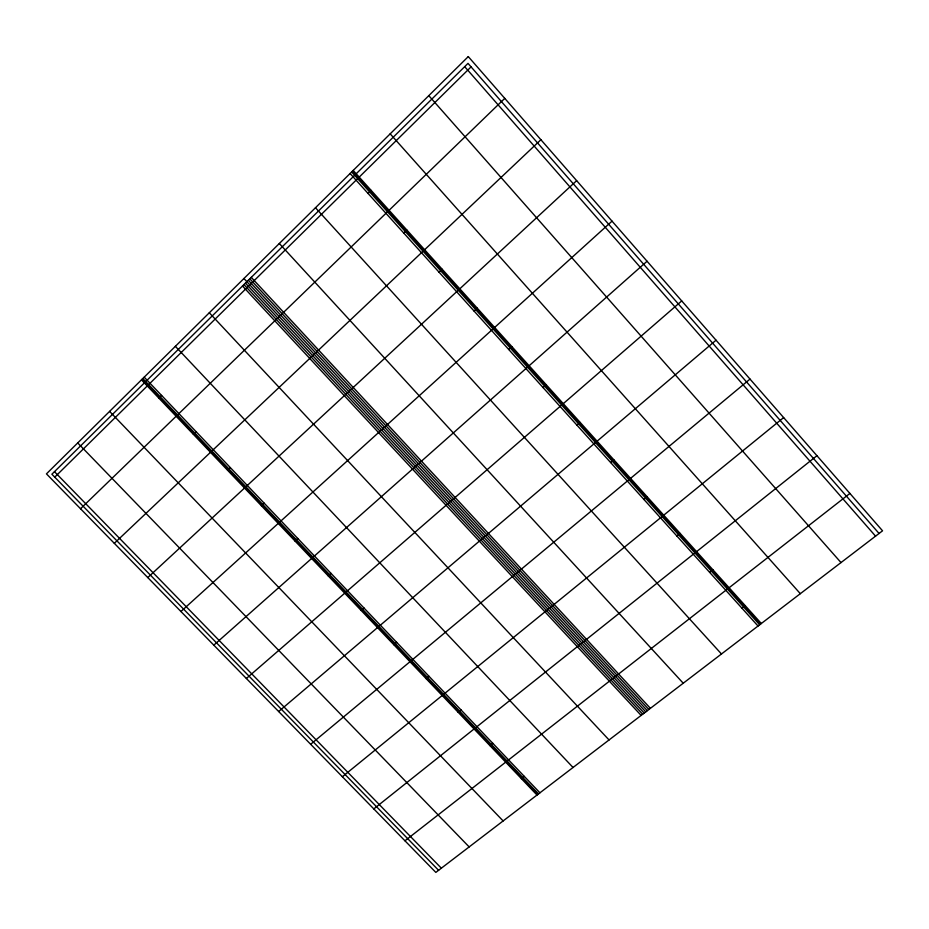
<?xml version="1.0" encoding="UTF-8"?>
<svg xmlns="http://www.w3.org/2000/svg" width="929" height="929" viewBox="0 0 929 929"><rect width="100%" height="100%" fill="white"/><g stroke="black" fill="none" stroke-linecap="round" stroke-linejoin="round"><path stroke-width="1.39" d="M54.741 477.146L471.061 66.876M158.836 398.111L161.588 395.429M368.07 193.464L371.194 190.41M80.533 508.744L504.772 98.381M193.36 434.342L196.124 431.695M403.767 233.063L406.902 230.055M114.313 543.314L540.899 139.733M227.547 470.225L230.322 467.624M439.103 272.255L442.262 269.305M147.781 577.571L576.654 180.656M261.409 505.771L264.208 503.204M474.092 311.076L477.262 308.173M180.946 611.514L612.037 221.148M294.969 540.992L297.779 538.472M508.744 349.501L511.925 346.645M213.809 645.156L647.06 261.246M328.216 575.875L331.038 573.402M543.047 387.556L546.24 384.745M246.382 678.495L681.723 300.926M361.149 610.446L363.994 608.007M577.002 425.227L580.219 422.474M278.665 711.533L716.038 340.2M393.78 644.703L396.637 642.311M610.643 462.537L613.872 459.832M310.658 744.28L750.005 379.09M426.121 678.646L428.989 676.289M643.948 499.488L647.188 496.818M342.371 776.737L783.646 417.585M458.16 712.276L461.051 709.953M676.939 536.079L680.191 533.455M373.806 808.904L816.939 455.698M489.92 745.604L492.811 743.316M709.605 572.31L712.868 569.744M404.963 840.791L849.907 493.438M521.39 778.63L524.293 776.389M741.969 608.205L745.244 605.673M54.474 471.677L441.356 868.185M438.593 870.299L51.885 474.22L468.007 63.381L879.055 533.478M77.711 442.936L469.157 846.923M109.599 411.396L503.123 820.946M144.204 377.162L539.923 792.809M142.834 378.521L538.472 793.923M142.149 379.195L537.74 794.481M141.463 379.868L537.008 795.038M175.372 346.331L573.042 767.482M209.292 312.771L609.041 739.948M251.271 277.365L650.405 708.316M249.808 278.816L648.86 709.501M248.345 280.256L647.316 710.685M243.932 278.514L645.771 711.869M245.43 283.136L644.227 713.054M243.967 284.576L642.682 714.227M242.515 286.016L641.138 715.411M279.315 243.503L683.233 683.221M315.477 207.748L721.461 653.981M350.082 173.514L758.029 626.03M353.194 170.437L761.315 623.51M352.416 171.203L760.491 624.137M351.638 171.97L759.667 624.776M390.18 133.846L800.322 593.677M428.792 95.652L841 562.568M464.686 66.656L875.559 536.149M468.274 56.599L46.45 473.86L435.84 872.401L882.55 530.807L468.274 56.599"/></g></svg>
